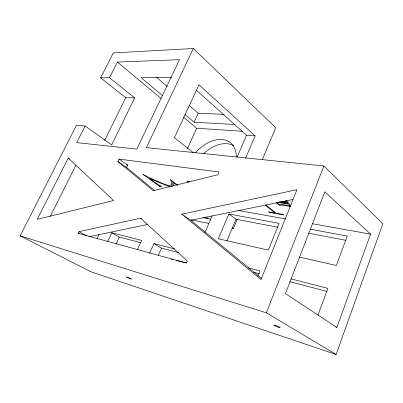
<?xml version="1.0" encoding="UTF-8"?>
<svg xmlns="http://www.w3.org/2000/svg" width="403" height="403" viewBox="0 0 403 403"><rect width="100%" height="100%" fill="white"/><g stroke="black" fill="none" stroke-linecap="round" stroke-linejoin="round"><path stroke-width="0.6" d="M193.354 48.516L113.324 52.904L100.629 77.834L109.515 77.729L134.673 97.919L111.702 144.868L85.098 126.053L76.404 125.398L20.15 235.856L90.897 271.758L336.122 354.484L382.85 223.685L323.901 165.991L146.42 147.649L193.354 48.516L275.723 127.731L262.333 159.593M336.898 327.438L370.559 234.158L324.848 191.823L285.425 293.621L336.898 327.438L335.724 327.08M317.977 315.121L327.896 288.362L290.921 278.846M336.122 354.484L266.348 312.793L323.901 165.991M276.211 202.649L279.35 205.223L282.372 205.102L289.208 206.14L289.641 205.062M281.742 201.424L285.989 202.089L286.76 200.694M257.87 276.085L259.96 270.876L248.414 267.909M279.727 201.772L287.556 203.006L287.994 201.913M232.138 228.284L233.372 228.536L237.266 219.267M226.884 240.903L236.012 219.202L228.859 213.973L218.32 238.793L268.307 250.092L279.047 223.348L228.859 213.973M245.487 158.364L255.109 135.871L198.951 84.751L174.418 137.72L193.173 152.536M237.12 157.165L246.576 135.262L255.109 135.871M204.91 232.586L212.144 215.822M176.066 260.434L186.438 263.008L187.304 261.003L140.597 218.219L78.988 231.66L78.187 233.307L79.23 233.886M158.172 255.567L161.497 248.132L178.977 252.706M149.609 253.19L153.936 243.593L174.439 248.868M187.345 148.788L196.694 128.25L242.732 131.292M171.3 186.639L173.235 182.393A60.808 14.483 25.6 0 0 173.713 182.166M184.947 114.492L194.095 122.19L198.195 113.228L223.675 114.331M137.494 249.492L141.639 240.42L111.767 232.733L107.525 241.745M177.683 185.093A81.199 20.996 23.2 0 1 170.313 179.592A42.481 9.828 25.2 0 1 169.164 185.803A52.188 12.8 24.9 0 1 142.979 174.449A161.069 29.933 26.2 0 1 159.709 186.544L160.182 185.506M116.165 243.79L119.288 237.095L140.828 242.727M97.032 238.521L98.916 234.561M154.485 190.428L126.542 167.467L127.675 165.094L119.087 159.13L117.928 161.532L153.301 190.7L217.887 174.756L219.101 171.985L119.087 159.13M104.589 140.566L125.731 97.717L134.673 97.919M50.284 216.401L75.875 165.28M85.098 126.053L76.721 142.637L136.834 149.095L179.521 59.679L117.424 62.077L109.515 77.729M68.223 158.097L37.252 219.348L113.616 200.498L68.223 158.097L69.719 159.069M287.556 203.006L288.241 202.382L285.893 200.407M181.773 214.179L296.915 189.702L261.013 279.521L181.773 214.179L190.826 220.295L261.537 278.397M89.003 236.742L147.397 224.536M190.826 220.295L292.921 199.505M171.703 77.275L141.115 77.628L162.792 95.859M194.095 122.19L234.934 124.527M126.436 164.923L127.675 165.094M278.438 202.115L289.173 203.812L289.797 204.301L277.566 202.361M159.709 186.544L161.87 186.896A36.502 8.564 24.2 0 1 149.79 178.479A74.474 18.77 25 0 0 169.315 186.534M238.077 210.411L285.747 218.955M312.365 223.725L370.559 234.158M310.32 229.186L347.26 236.087L336.374 265.476L299.338 257.104M236.012 219.202L278.005 227.282M308.577 233.161L345.92 240.344M202.845 217.615L210.759 219.197M191.511 219.892L208.749 223.453M171.184 259.225L173.013 259.678M253.411 272.171L259.472 273.753M289.732 281.667L327.11 291.445M78.187 233.307L186.438 263.008M20.15 235.856L266.348 312.793M290.477 206.114L281.727 204.447L279.339 204.623L276.77 202.518M289.208 206.14L290.361 206.517M78.988 231.66L86.821 236.002M111.767 232.733L119.288 237.095M153.936 243.593L161.497 248.132M140.597 218.219L141.624 218.864M117.928 161.532L126.542 167.467M205.888 217.016L208.296 218.698M232.35 227.811L233.372 228.536M100.629 77.834L125.731 97.717M265.073 205.087L274.896 212.92L268.725 211.847L269.355 212.472L283.626 214.96L282.8 214.29L276.146 213.137L265.955 204.991M117.424 62.077L160.928 98.392M183.642 117.354L196.694 128.25M285.369 200.991L286.321 201.782M156.283 77.104L167.24 86.544M189.148 105.43L198.195 113.228M196.332 90.176L246.576 135.262M177.385 185.32A62.757 13.601 24.8 0 0 173.809 183.088A60.934 14.05 25.5 0 1 172.998 185.879M172.696 186.186A60.934 14.05 25.5 0 1 172.353 186.468M188.942 182.136A77.688 17.143 24.5 0 0 186.952 181.073A25.006 6.347 24.5 0 0 189.863 181.793M203.802 153.457A32.351 21.278 -51.9 0 1 233.68 145.77M195.319 152.878A32.638 21.228 -51.9 0 1 222.295 139.498A32.638 21.228 -51.9 0 1 236.299 156.782M173.235 182.393A74.303 19.344 25 0 1 172.071 181.97M126.436 276.942L131.282 279.093L126.436 276.942M274.992 325.851A3.375 0.348 22.5 0 0 280.095 327.725A3.375 0.348 22.5 0 0 276.005 325.629A3.375 0.348 22.5 0 0 274.992 325.851"/></g></svg>
